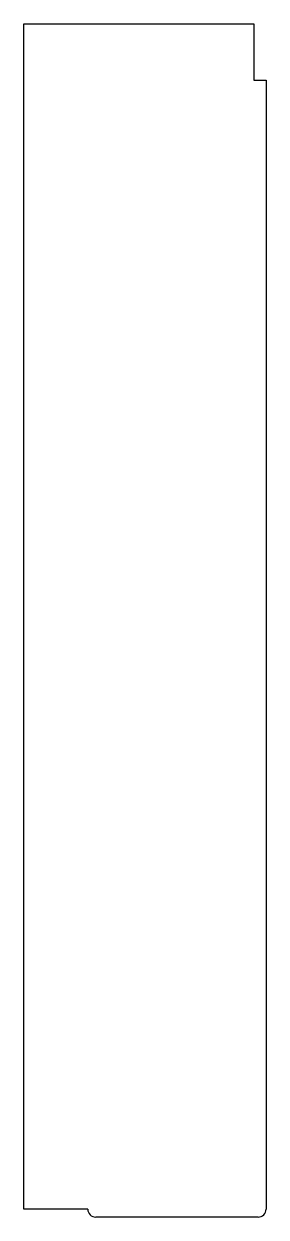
# Model space of a CAD drawing. Header units: millimetres. Extents: x 264 to 324, y 1 to 297.
import ezdxf

# ---------------------------------------------------------------- set-up
doc = ezdxf.new("R2010")
doc.units = ezdxf.units.MM

msp = doc.modelspace()

# ---------------------------------------------------------------- linework, layer by layer
at = {"color": 7, "linetype": 'Continuous', "lineweight": 25}
for p, q in [((263.98, 297), (321, 297)), ((263.98, 2.8), (263.98, 297)), ((321, 297), (321, 283)), ((321, 283), (324, 283)), ((324, 283), (324, 2.8)), ((279.8, 2.8), (263.98, 2.8)), ((322, 0.8), (281.8, 0.8))]:
    msp.add_line(p, q, dxfattribs=at)
for centre, start, end in [((281.8, 2.8), 180, 270), ((322, 2.8), 270, 0)]:
    msp.add_arc(centre, 2, start, end, dxfattribs=at)

doc.saveas('drawing.dxf')
